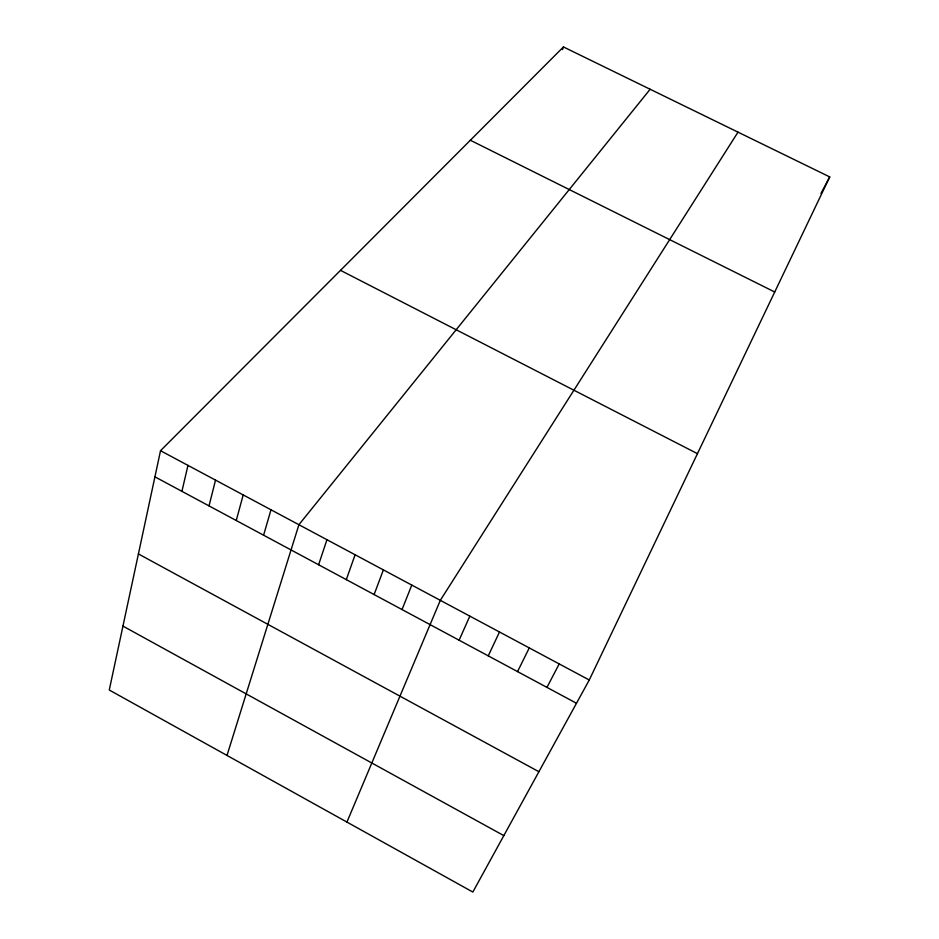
<?xml version="1.0" encoding="UTF-8"?>
<svg xmlns="http://www.w3.org/2000/svg" width="939" height="939" viewBox="0 0 939 939"><rect width="100%" height="100%" fill="white"/><g stroke="black" fill="none" stroke-linecap="round" stroke-linejoin="round"><path stroke-width="1.41" d="M160.522 450.708L109.264 690.012L472.845 892.05L589.258 680L829.736 176.919L563.447 46.95L160.522 450.708L589.258 680M181.92 491.332L187.964 465.392M209.033 505.886L215.524 480.122M236.252 520.511L243.201 494.923M263.589 535.195L270.995 509.795M227.003 755.437L298.907 524.725L650.152 89.264M318.614 564.75L326.948 539.714M346.303 579.621L355.095 554.773M562.473 49.614L563.447 46.95M374.121 594.551L383.382 569.903M402.045 609.552L411.787 585.091M346.937 822.083L440.309 600.35L738.007 132.141M459.112 640.21L469.829 616.137M488.257 655.856L499.489 631.994M517.542 671.585L529.267 647.922M546.956 687.383L559.198 663.932M820.979 193.434L829.736 176.919M470.345 140.24L774.722 292.006M340.505 270.35L697.454 453.666M154.923 476.836L576.487 703.252M138.409 553.94L538.904 771.717M122.95 626.102L503.832 835.616"/></g></svg>
